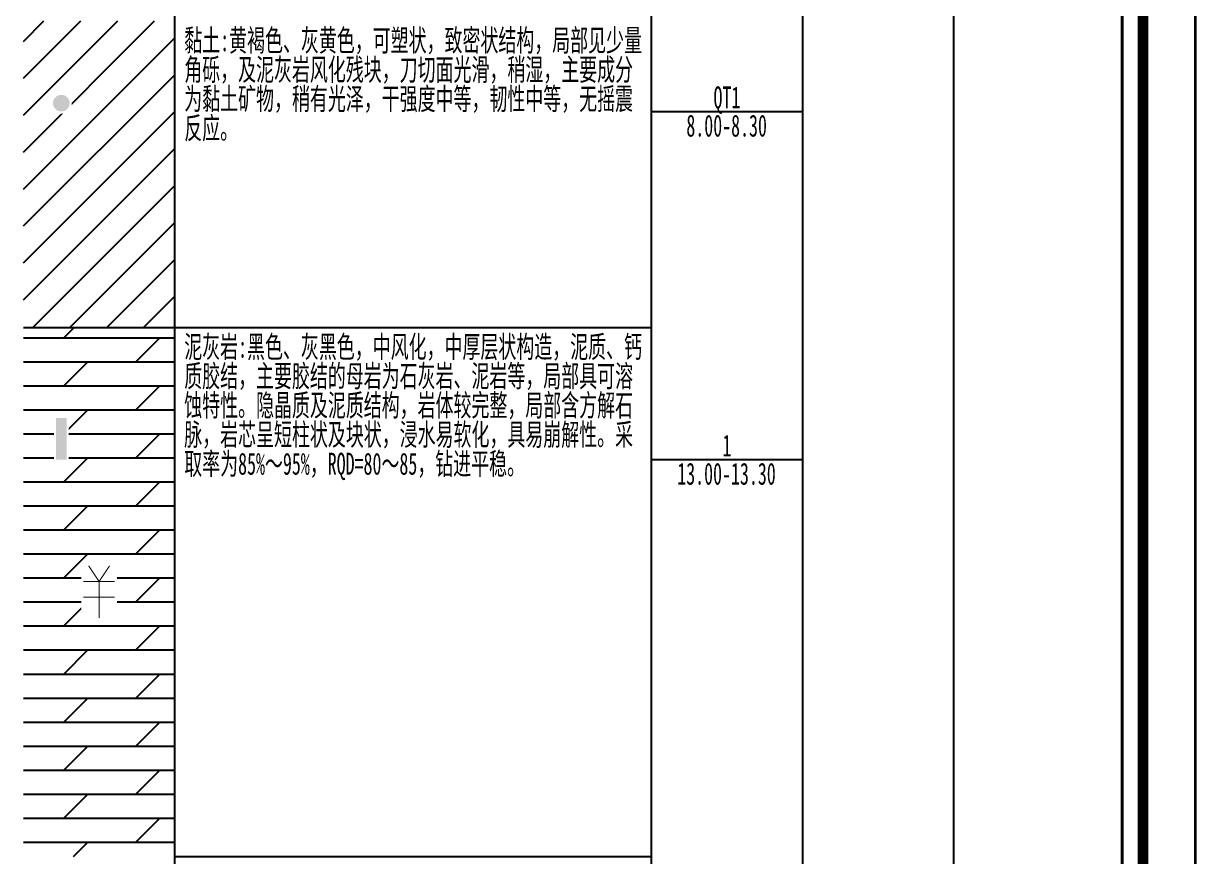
# Model space of a CAD drawing. Header units: millimetres. Extents: x 1264 to 9491, y 619 to 916.
# Drawn here: x 3811.8 to 3924.1, y 693.2 to 773 of the extents above; entities that cross this region are included whole.
import ezdxf

# ---------------------------------------------------------------- set-up
doc = ezdxf.new("R2010")
doc.units = ezdxf.units.MM
doc.layers.add('GICAD_QUYANG', color=7, linetype='Continuous')
doc.styles.add('成果图表体', font='simfang_0.ttf', dxfattribs={"width": 0.6, "height": 2.1})

# ---------------------------------------------------------------- blocks, each defined once
blk = doc.blocks.new('gkqy1.dwg', base_point=(0.8, 0))
blk.add_wipeout([(-0.2, -0.2), (1.8, -0.2), (1.8, 1.8), (-0.2, 1.8)])
at = {"layer": 'GICAD_QUYANG'}
h = blk.add_hatch(color=7, dxfattribs=at)
edge = h.paths.add_edge_path()
edge.add_arc((0.8, 0.8), 0.8, 0, 360)
blk = doc.blocks.new('gkqy3.dwg', base_point=(0, -2))
blk.add_wipeout([(-0.7, -2.2), (0.7, -2.2), (0.7, 2.2), (-0.7, 2.2)])
at = {"color": 7}
blk.add_solid([(-0.5, -2), (0.5, -2), (-0.5, 2), (0.5, 2)], dxfattribs=at)
blk = doc.blocks.new('FH_ZHONG.dwg', base_point=(0, 0.03))
blk.add_wipeout([(-1.7, -2.67), (1.7, -2.67), (1.7, 2.73), (-1.7, 2.73)])
at = {"color": 7, "const_width": 0.1}
for points in [[(-1, 2.53), (0, 1.03), (1, 2.53)], [(-1.5, 1.03), (1.5, 1.03)], [(0, 1.03), (0, -2.47)], [(-1.5, -0.47), (1.5, -0.47)]]:
    blk.add_lwpolyline(points, dxfattribs=at)
blk = doc.blocks.new('柱状图图框模板-(昇龙标准).dwg11', base_point=(27, 229))
for points, const_width in [([(0, 0), (210, 0), (210, 297), (0, 297)], 0.25), ([(25, 5), (205, 5), (205, 292), (25, 292)], 1), ([(27, 265), (203, 265), (203, 17), (27, 17)], 0.3)]:
    blk.add_lwpolyline(points, close=True, dxfattribs=dict(const_width=const_width))

msp = doc.modelspace()

# ---------------------------------------------------------------- hatches: boundary and pattern name
at = {"linetype": 'Continuous'}
h = msp.add_hatch(dxfattribs=at)
h.set_pattern_fill('GKNXT', scale=0.5, style=0, pattern_type=2)
h.set_pattern_definition([(45, (0, 0), (-1.767767, 1.767767), [])])
h.paths.add_polyline_path([(3811.84, 743.89), (3826.32, 743.89), (3826.32, 773.23), (3811.84, 773.23)])
h = msp.add_hatch(dxfattribs=at)
h.set_pattern_fill('GKNHY1', scale=0.5, style=0, pattern_type=2)
h.set_pattern_definition([(0, (0, 0), (0, 2.3), []), (45, (0, 0), (4e-16, 4.5999997), [3.252691, -6.5053825])])
h.paths.add_polyline_path([(3811.84, 693.23), (3826.32, 693.23), (3826.32, 743.89), (3811.84, 743.89)])

# ---------------------------------------------------------------- linework, layer by layer
at = {"color": 0}
for points in [[(3826.32, 635.89), (3826.32, 819.89)], [(3826.32, 635.89), (3826.32, 819.89)], [(3871.95, 635.89), (3871.95, 819.89)], [(3871.95, 635.89), (3871.95, 819.89)], [(3886.44, 635.89), (3886.44, 819.89)], [(3886.44, 635.89), (3886.44, 819.89)], [(3900.92, 635.89), (3900.92, 819.89)], [(3900.92, 635.89), (3900.92, 819.89)], [(3917.02, 635.89), (3917.02, 819.89)], [(3826.32, 743.89), (3826.32, 773.23)], [(3871.95, 743.89), (3871.95, 773.23)], [(3871.95, 764.56), (3886.44, 764.56)], [(3826.32, 743.89), (3871.95, 743.89)], [(3826.32, 743.89), (3871.95, 743.89)], [(3826.32, 693.23), (3826.32, 743.89)], [(3871.95, 693.23), (3871.95, 743.89)], [(3871.95, 731.23), (3886.44, 731.23)], [(3826.32, 693.23), (3871.95, 693.23)]]:
    msp.add_lwpolyline(points, dxfattribs=at)
at = {"color": 7, "flags": 128}
msp.add_lwpolyline([(3811.84, 743.89), (3826.32, 743.89)], dxfattribs=at)

# ---------------------------------------------------------------- texts
at = {"color": 0, "style": '成果图表体', "width": 0.6}
for s, p in [('QT1', (3877.9, 764.86)), ('8.00-8.30', (3875.3, 762.16)), ('1', (3878.76, 731.53)), ('13.00-13.30', (3874.43, 728.83))]:
    msp.add_text(s, height=2.1, dxfattribs=at).set_placement(p)
at = {"color": 0, "char_height": 2.1, "width": 43.8045, "attachment_point": 1, "line_spacing_factor": 0.8, "style": '成果图表体'}
for s, insert in [('\\A1;黏土:黄褐色、灰黄色，可塑状，致密状结构，局部见少量角砾，及泥灰岩风化残块，刀切面光滑，稍湿，主要成分为黏土矿物，稍有光泽，干强度中等，韧性中等，无摇震反应。', (3827.23, 772.43)), ('\\A1;泥灰岩:黑色、灰黑色，中风化，中厚层状构造，泥质、钙质胶结，主要胶结的母岩为石灰岩、泥岩等，局部具可溶蚀特性。隐晶质及泥质结构，岩体较完整，局部含方解石脉，岩芯呈短柱状及块状，浸水易软化，具易崩解性。采取率为85%～95%，RQD=80～85，钻进平稳。', (3827.23, 743.09))]:
    msp.add_mtext(s, dxfattribs=dict(at, insert=insert))

# ---------------------------------------------------------------- next in the draw order: block references
for name, p in [('gkqy1.dwg', (3815.46, 764.56)), ('gkqy3.dwg', (3815.46, 731.23)), ('FH_ZHONG.dwg', (3819.08, 718.56))]:
    msp.add_blockref(name, p)

# ---------------------------------------------------------------- next in the draw order: block references
msp.add_blockref('柱状图图框模板-(昇龙标准).dwg11', (3741.02, 847.89))

doc.saveas('drawing.dxf')
